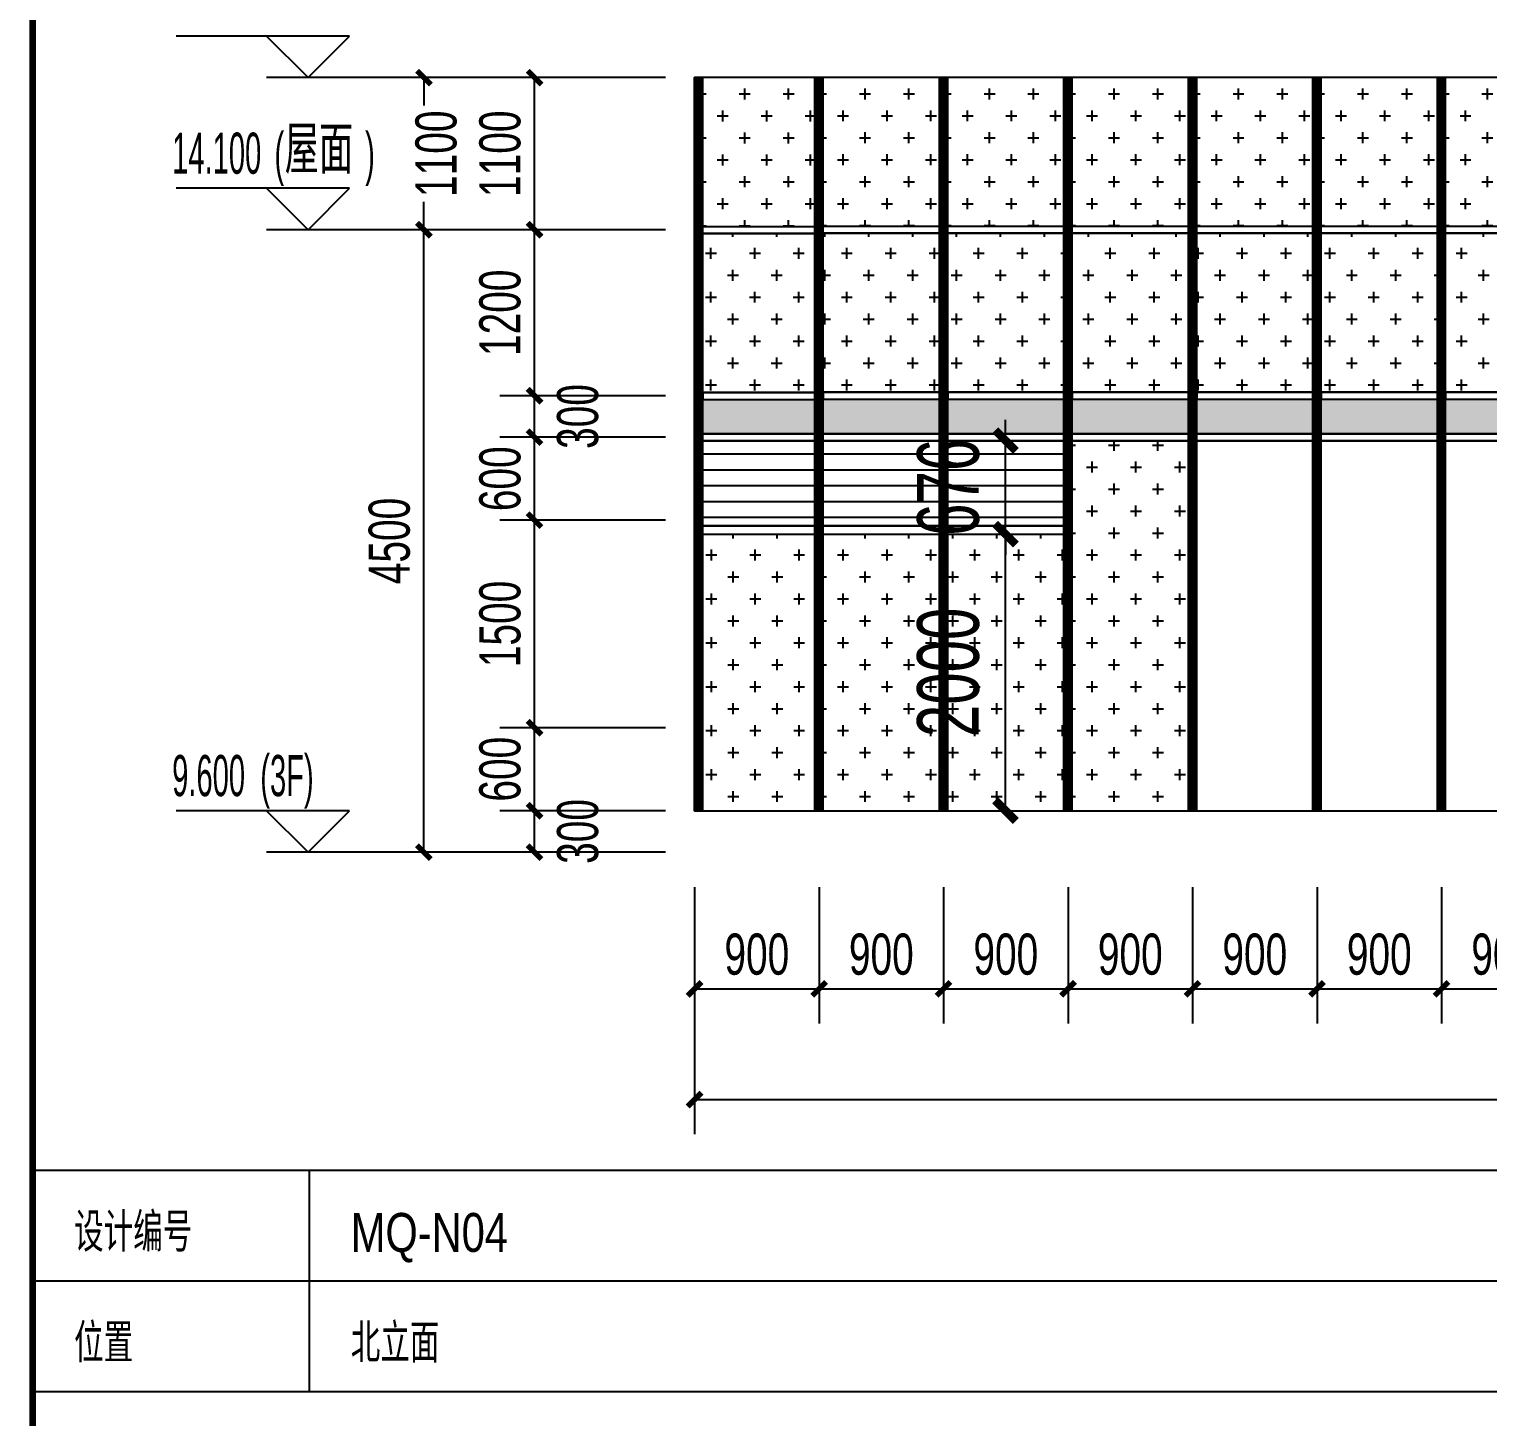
# Model space of a CAD drawing. Extents: x -483182 to 812890, y -390528 to -214858.
# Drawn here: x -207405 to -196859, y -320174 to -310142 of the extents above; entities that cross this region are included whole.
import ezdxf

# ---------------------------------------------------------------- set-up
doc = ezdxf.new("R2010")
doc.units = 0
doc.header["$LTSCALE"] = 1000
doc.header["$MEASUREMENT"] = 0
doc.linetypes.add('ACAD_ISO05W100', pattern=[34, 24, -3, 0.5, -3, 0.5, -3])
for name, color, linetype in [('01-标注_尺寸', 124, 'Continuous'), ('01-标注_标高', 200, 'Continuous'), ('01-标注_轴线坐标', 132, 'Continuous'), ('02-TEXT_标注', 130, 'Continuous'), ('05-填充_156', 156, 'Continuous'), ('05-填充_168', 168, 'Continuous'), ('05-填充_18', 18, 'Continuous'), ('A-0-图名图例', 2, 'Continuous'), ('A-C_幕墙龙骨', 133, 'Continuous'), ('A-C_窗', 140, 'Continuous'), ('外墙百叶', 162, 'Continuous')]:
    doc.layers.add(name, color=color, linetype=linetype)
doc.styles.add('_TCH_DIM', font='ros.shx', dxfattribs={"width": 0.75, "bigfont": 'jd.shx'})
doc.styles.add('_TCH_DIM_T3', font='ros.shx', dxfattribs={"width": 0.705882, "bigfont": 'jd.shx'})
doc.dimstyles.new('_TCH_ARCH&&100', dxfattribs={"dimtxt": 297.5, "dimasz": 100, "dimexe": 250, "dimexo": 300, "dimgap": 100, "dimtad": 1, "dimdec": 0, "dimzin": 0, "dimdsep": 46, "dimtxsty": '_TCH_DIM_T3', "dimblk": 'ARCHTICK', "dimcen": 0.09, "dimclrt": 7, "dimazin": 2, "dimtfac": 1, "dimtdec": 0, "dimtix": 1, "dimtmove": 2, "dimatfit": 3, "dimfxl": 0, "dimtolj": 1, "dimtzin": 0, "dimarcsym": 0})
doc.dimstyles.new('_TCH_ARCH&&150', dxfattribs={"dimtxt": 446.25, "dimasz": 150, "dimexe": 375, "dimexo": 450, "dimgap": 189.375, "dimtad": 1, "dimdec": 0, "dimzin": 0, "dimdsep": 46, "dimtxsty": '_TCH_DIM_T3', "dimblk": 'ARCHTICK', "dimcen": 0.09, "dimclrt": 7, "dimazin": 2, "dimtfac": 1, "dimtdec": 0, "dimtix": 1, "dimtmove": 2, "dimatfit": 3, "dimfxl": 0, "dimtolj": 1, "dimtzin": 0, "dimarcsym": 0})
pattern_1 = [(0, (-389044, 354870.43), (158.75, 158.75), [79.375, -238.125]), (90, (-389004.31, 354830.74), (-158.75, 158.75), [79.375, -238.125])]
pattern_2 = [(0, (-387244, 354870.43), (158.75, 158.75), [79.375, -238.125]), (90, (-387204.31, 354830.74), (-158.75, 158.75), [79.375, -238.125])]
pattern_3 = [(0, (-389044, 354870.43), (0, 114.3), [])]

# ---------------------------------------------------------------- blocks, each defined once
blk = doc.blocks.new('*U337')
at = {"layer": '05-填充_156'}
h = blk.add_hatch(dxfattribs=at)
h.set_pattern_fill('CROSS', color=136, scale=100)
h.set_pattern_definition([(0, (-32177, 313554.43), (158.75, 158.75), [79.375, -238.125]), (90, (-32137.32, 313514.74), (-158.75, 158.75), [79.375, -238.125])])
h.paths.add_polyline_path([(0, 1500), (810, 1500), (810, 350), (0, 350)])
at = {"layer": '05-填充_168'}
h = blk.add_hatch(color=256, dxfattribs=at)
h.dxf.hatch_style = 1
h.paths.add_polyline_path([(0, 300), (810, 300), (810, 50), (0, 50)])
for points in [[(0, 1550), (810, 1550)], [(0, 1500), (810, 1500)], [(0, 350), (810, 350)], [(0, 300), (810, 300)], [(0, 50), (810, 50)], [(0, 0), (810, 0)]]:
    blk.add_lwpolyline(points)
for points in [[(810, 1500), (0, 1500), (0, 1550), (810, 1550)], [(0, 1500), (810, 1500), (810, 350), (0, 350)], [(0, 300), (810, 300), (810, 350), (0, 350)], [(0, 300), (810, 300), (810, 50), (0, 50)], [(810, 0), (0, 0), (0, 50), (810, 50)]]:
    blk.add_lwpolyline(points, close=True)
blk = doc.blocks.new('*U31')
at = {"layer": '05-填充_156'}
h = blk.add_hatch(dxfattribs=at)
h.set_pattern_fill('CROSS', color=136, scale=100)
h.set_pattern_definition([(0, (-32147, 313554.43), (158.75, 158.75), [79.375, -238.125]), (90, (-32107.32, 313514.74), (-158.75, 158.75), [79.375, -238.125])])
h.paths.add_polyline_path([(0, 1500), (840, 1500), (840, 350), (0, 350)])
at = {"layer": '05-填充_168'}
h = blk.add_hatch(color=256, dxfattribs=at)
h.dxf.hatch_style = 1
h.paths.add_polyline_path([(0, 300), (840, 300), (840, 50), (0, 50)])
for points in [[(0, 1550), (840, 1550)], [(0, 1500), (840, 1500)], [(0, 350), (840, 350)], [(0, 300), (840, 300)], [(0, 50), (840, 50)], [(0, 0), (840, 0)]]:
    blk.add_lwpolyline(points)
for points in [[(840, 1500), (0, 1500), (0, 1550), (840, 1550)], [(0, 1500), (840, 1500), (840, 350), (0, 350)], [(0, 300), (840, 300), (840, 350), (0, 350)], [(0, 300), (840, 300), (840, 50), (0, 50)], [(840, 0), (0, 0), (0, 50), (840, 50)]]:
    blk.add_lwpolyline(points, close=True)
blk = doc.blocks.new('jhdgjuyt')
at = {"layer": '05-填充_156'}
h = blk.add_hatch(dxfattribs=at)
h.set_pattern_fill('CROSS', color=136, scale=100)
h.set_pattern_definition([(0, (-389914, 354869.74), (158.75, 158.75), [79.375, -238.125]), (90, (-389874.31, 354830.05), (-158.75, 158.75), [79.375, -238.125])])
h.paths.add_polyline_path([(870, 5299), (60, 5299), (60, 4225), (870, 4225)])
h = blk.add_hatch(dxfattribs=at)
h.set_pattern_fill('CROSS', color=136, scale=100)
h.set_pattern_definition(pattern_1)
h.paths.add_polyline_path([(1770, 5300), (930, 5300), (930, 4226), (1770, 4226)])
h = blk.add_hatch(dxfattribs=at)
h.set_pattern_fill('CROSS', color=136, scale=100)
h.set_pattern_definition([(0, (-388144, 354870.43), (158.75, 158.75), [79.375, -238.125]), (90, (-388104.31, 354830.74), (-158.75, 158.75), [79.375, -238.125])])
h.paths.add_polyline_path([(2670, 5300), (1830, 5300), (1830, 4226), (2670, 4226)])
h = blk.add_hatch(dxfattribs=at)
h.set_pattern_fill('CROSS', color=136, scale=100)
h.set_pattern_definition(pattern_2)
h.paths.add_polyline_path([(3570, 5300), (2730, 5300), (2730, 4226), (3570, 4226)])
h = blk.add_hatch(dxfattribs=at)
h.set_pattern_fill('CROSS', color=136, scale=100)
h.set_pattern_definition([(0, (-386344, 354870.43), (158.75, 158.75), [79.375, -238.125]), (90, (-386304.31, 354830.74), (-158.75, 158.75), [79.375, -238.125])])
h.paths.add_polyline_path([(4470, 5300), (3630, 5300), (3630, 4226), (4470, 4226)])
h = blk.add_hatch(dxfattribs=at)
h.set_pattern_fill('CROSS', color=136, scale=100)
h.set_pattern_definition([(0, (-385444, 354870.43), (158.75, 158.75), [79.375, -238.125]), (90, (-385404.31, 354830.74), (-158.75, 158.75), [79.375, -238.125])])
h.paths.add_polyline_path([(5370, 5300), (4530, 5300), (4530, 4226), (5370, 4226)])
h = blk.add_hatch(dxfattribs=at)
h.set_pattern_fill('CROSS', color=136, scale=100)
h.set_pattern_definition([(0, (-384544, 354870.43), (158.75, 158.75), [79.375, -238.125]), (90, (-384504.31, 354830.74), (-158.75, 158.75), [79.375, -238.125])])
h.paths.add_polyline_path([(6270, 5300), (5430, 5300), (5430, 4226), (6270, 4226)])
h = blk.add_hatch(dxfattribs=at)
h.set_pattern_fill('CROSS', color=136, scale=100)
h.set_pattern_definition(pattern_2)
h.paths.add_polyline_path([(2730, 0), (3570, 0), (3570, 2676), (2730, 2676)])
h = blk.add_hatch(dxfattribs=at)
h.set_pattern_fill('CROSS', color=136, scale=100)
h.set_pattern_definition(pattern_1)
h.paths.add_polyline_path([(1830, 0), (2670, 0), (2670, 2000), (1830, 2000)])
h.paths.add_polyline_path([(930, 0), (1770, 0), (1770, 2000), (930, 2000)])
h.paths.add_polyline_path([(60, 0), (870, 0), (870, 2000), (60, 2000)])
at = {"layer": '外墙百叶'}
h = blk.add_hatch(dxfattribs=at)
h.set_pattern_fill('LINE', color=256, scale=120)
h.set_pattern_definition(pattern_3)
h.paths.add_polyline_path([(60, 2674), (870, 2674), (870, 2059), (60, 2059)])
h = blk.add_hatch(dxfattribs=at)
h.set_pattern_fill('LINE', color=256, scale=120)
h.set_pattern_definition(pattern_3)
h.paths.add_polyline_path([(930, 2675), (1770, 2675), (1770, 2060), (930, 2060)])
h = blk.add_hatch(dxfattribs=at)
h.set_pattern_fill('LINE', color=256, scale=120)
h.set_pattern_definition(pattern_3)
h.paths.add_polyline_path([(1830, 2675), (2670, 2675), (2670, 2060), (1830, 2060)])
at = {"layer": '05-填充_18', "const_width": 60}
for points in [[(30, 0), (30, 5300)], [(900, 0), (900, 5300)], [(1800, 0), (1800, 5300)], [(2700, 0), (2700, 5300)], [(3600, 0), (3600, 5300)], [(4500, 0), (4500, 5300)], [(5400, 0), (5400, 5300)]]:
    blk.add_lwpolyline(points, dxfattribs=at)
at = {"layer": 'A-C_幕墙龙骨'}
for points in [[(0, 0), (0, 5300)], [(60, 0), (60, 5300)], [(870, 0), (870, 5300)], [(930, 0), (930, 5300)], [(1770, 0), (1770, 5300)], [(1830, 0), (1830, 5300)], [(2670, 0), (2670, 5300)], [(2730, 0), (2730, 5300)], [(3570, 0), (3570, 5300)], [(3630, 0), (3630, 5300)], [(4470, 0), (4470, 5300)], [(4530, 0), (4530, 5300)], [(5370, 0), (5370, 5300)], [(5430, 0), (5430, 5300)]]:
    blk.add_lwpolyline(points, dxfattribs=at)
at = {"layer": 'A-C_窗'}
for p, q in [((60, 2060), (870, 2060)), ((930, 2060), (1770, 2060)), ((1830, 2060), (2670, 2060)), ((60, 2000), (870, 2000)), ((930, 2000), (1770, 2000)), ((1830, 2000), (2670, 2000))]:
    blk.add_line(p, q, dxfattribs=at)
for points in [[(17255, 0), (17255, 5300), (0, 5300), (0, 0), (17255, 0)], [(870, 0), (930, 0)], [(1770, 0), (1830, 0)], [(2670, 0), (2730, 0)], [(3570, 0), (3630, 0)], [(4470, 0), (4530, 0)], [(5370, 0), (5430, 0)]]:
    blk.add_lwpolyline(points, dxfattribs=at)
at = {"layer": '外墙百叶'}
for points in [[(60, 2674), (870, 2674), (870, 2059), (60, 2059)], [(930, 2675), (1770, 2675), (1770, 2060), (930, 2060)], [(1830, 2675), (2670, 2675), (2670, 2060), (1830, 2060)]]:
    blk.add_lwpolyline(points, close=True, dxfattribs=at)
at = {"layer": 'A-C_窗'}
for name, p in [('*U337', (60, 2674)), ('*U31', (930, 2675)), ('*U31', (1830, 2675)), ('*U31', (2730, 2675)), ('*U31', (3630, 2675)), ('*U31', (4530, 2675)), ('*U31', (5430, 2675))]:
    blk.add_blockref(name, p, dxfattribs=at)
blk = doc.blocks.new('图框-A1')
at = {"const_width": 0.5}
blk.add_lwpolyline([(766, 584), (25, 584), (25, 10), (766, 10)], close=True, dxfattribs=at)
blk = doc.blocks.new('_ArchTick')
at = {"color": 0, "linetype": 'ByBlock', "const_width": 0.4}
blk.add_lwpolyline([(-0.5, -0.5), (0.5, 0.5)], dxfattribs=at)
blk = doc.blocks.new('*D1598')
at = {"layer": '01-标注_尺寸', "color": 0, "lineweight": -2, "transparency": 16777216}
for p, q in [((-197194, -316346), (-197194, -317330)), ((-196294, -316346), (-196294, -317330)), ((-197194, -317080), (-196294, -317080))]:
    blk.add_line(p, q, dxfattribs=at)
at = {"layer": 'Defpoints', "color": 0, "transparency": 16777216}
for p in [(-197194, -316046), (-196294, -316046), (-196294, -317080)]:
    blk.add_point(p, dxfattribs=at)
at = {"layer": '01-标注_尺寸', "color": 0, "lineweight": -2, "transparency": 16777216, "xscale": 100, "yscale": 100, "zscale": 100, "rotation": 180}
blk.add_blockref('_ArchTick', (-197194, -317080), dxfattribs=at)
at = {"layer": '01-标注_尺寸', "color": 0, "lineweight": -2, "transparency": 16777216, "xscale": 100, "yscale": 100, "zscale": 100}
blk.add_blockref('_ArchTick', (-196294, -317080), dxfattribs=at)
at = {"layer": '01-标注_尺寸', "color": 7, "transparency": 16777216, "insert": (-196744, -316831), "char_height": 297.5, "attachment_point": 5, "style": '_TCH_DIM_T3'}
blk.add_mtext('\\A1;900', dxfattribs=at)
blk = doc.blocks.new('*D1599')
at = {"layer": '01-标注_尺寸', "color": 0, "lineweight": -2, "transparency": 16777216}
for p, q in [((-198094, -316346), (-198094, -317330)), ((-197194, -316346), (-197194, -317330)), ((-198094, -317080), (-197194, -317080))]:
    blk.add_line(p, q, dxfattribs=at)
at = {"layer": 'Defpoints', "color": 0, "transparency": 16777216}
for p in [(-198094, -316046), (-197194, -316046), (-197194, -317080)]:
    blk.add_point(p, dxfattribs=at)
at = {"layer": '01-标注_尺寸', "color": 0, "lineweight": -2, "transparency": 16777216, "xscale": 100, "yscale": 100, "zscale": 100, "rotation": 180}
blk.add_blockref('_ArchTick', (-198094, -317080), dxfattribs=at)
at = {"layer": '01-标注_尺寸', "color": 0, "lineweight": -2, "transparency": 16777216, "xscale": 100, "yscale": 100, "zscale": 100}
blk.add_blockref('_ArchTick', (-197194, -317080), dxfattribs=at)
at = {"layer": '01-标注_尺寸', "color": 7, "transparency": 16777216, "insert": (-197644, -316831), "char_height": 297.5, "attachment_point": 5, "style": '_TCH_DIM_T3'}
blk.add_mtext('\\A1;900', dxfattribs=at)
blk = doc.blocks.new('*D1600')
at = {"layer": '01-标注_尺寸', "color": 0, "lineweight": -2, "transparency": 16777216}
for p, q in [((-198994, -316346), (-198994, -317330)), ((-198094, -316346), (-198094, -317330)), ((-198994, -317080), (-198094, -317080))]:
    blk.add_line(p, q, dxfattribs=at)
at = {"layer": 'Defpoints', "color": 0, "transparency": 16777216}
for p in [(-198994, -316046), (-198094, -316046), (-198094, -317080)]:
    blk.add_point(p, dxfattribs=at)
at = {"layer": '01-标注_尺寸', "color": 0, "lineweight": -2, "transparency": 16777216, "xscale": 100, "yscale": 100, "zscale": 100, "rotation": 180}
blk.add_blockref('_ArchTick', (-198994, -317080), dxfattribs=at)
at = {"layer": '01-标注_尺寸', "color": 0, "lineweight": -2, "transparency": 16777216, "xscale": 100, "yscale": 100, "zscale": 100}
blk.add_blockref('_ArchTick', (-198094, -317080), dxfattribs=at)
at = {"layer": '01-标注_尺寸', "color": 7, "transparency": 16777216, "insert": (-198544, -316831), "char_height": 297.5, "attachment_point": 5, "style": '_TCH_DIM_T3'}
blk.add_mtext('\\A1;900', dxfattribs=at)
blk = doc.blocks.new('*D1601')
at = {"layer": '01-标注_尺寸', "color": 0, "lineweight": -2, "transparency": 16777216}
for p, q in [((-199894, -316346), (-199894, -317330)), ((-198994, -316346), (-198994, -317330)), ((-199894, -317080), (-198994, -317080))]:
    blk.add_line(p, q, dxfattribs=at)
at = {"layer": 'Defpoints', "color": 0, "transparency": 16777216}
for p in [(-199894, -316046), (-198994, -316046), (-198994, -317080)]:
    blk.add_point(p, dxfattribs=at)
at = {"layer": '01-标注_尺寸', "color": 0, "lineweight": -2, "transparency": 16777216, "xscale": 100, "yscale": 100, "zscale": 100, "rotation": 180}
blk.add_blockref('_ArchTick', (-199894, -317080), dxfattribs=at)
at = {"layer": '01-标注_尺寸', "color": 0, "lineweight": -2, "transparency": 16777216, "xscale": 100, "yscale": 100, "zscale": 100}
blk.add_blockref('_ArchTick', (-198994, -317080), dxfattribs=at)
at = {"layer": '01-标注_尺寸', "color": 7, "transparency": 16777216, "insert": (-199444, -316831), "char_height": 297.5, "attachment_point": 5, "style": '_TCH_DIM_T3'}
blk.add_mtext('\\A1;900', dxfattribs=at)
blk = doc.blocks.new('*D1602')
at = {"layer": '01-标注_尺寸', "color": 0, "lineweight": -2, "transparency": 16777216}
for p, q in [((-200794, -316346), (-200794, -317330)), ((-199894, -316346), (-199894, -317330)), ((-200794, -317080), (-199894, -317080))]:
    blk.add_line(p, q, dxfattribs=at)
at = {"layer": 'Defpoints', "color": 0, "transparency": 16777216}
for p in [(-200794, -316046), (-199894, -316046), (-199894, -317080)]:
    blk.add_point(p, dxfattribs=at)
at = {"layer": '01-标注_尺寸', "color": 0, "lineweight": -2, "transparency": 16777216, "xscale": 100, "yscale": 100, "zscale": 100, "rotation": 180}
blk.add_blockref('_ArchTick', (-200794, -317080), dxfattribs=at)
at = {"layer": '01-标注_尺寸', "color": 0, "lineweight": -2, "transparency": 16777216, "xscale": 100, "yscale": 100, "zscale": 100}
blk.add_blockref('_ArchTick', (-199894, -317080), dxfattribs=at)
at = {"layer": '01-标注_尺寸', "color": 7, "transparency": 16777216, "insert": (-200344, -316831), "char_height": 297.5, "attachment_point": 5, "style": '_TCH_DIM_T3'}
blk.add_mtext('\\A1;900', dxfattribs=at)
blk = doc.blocks.new('*D1603')
at = {"layer": '01-标注_尺寸', "color": 0, "lineweight": -2, "transparency": 16777216}
for p, q in [((-201694, -316346), (-201694, -317330)), ((-200794, -316346), (-200794, -317330)), ((-201694, -317080), (-200794, -317080))]:
    blk.add_line(p, q, dxfattribs=at)
at = {"layer": 'Defpoints', "color": 0, "transparency": 16777216}
for p in [(-201694, -316046), (-200794, -316046), (-200794, -317080)]:
    blk.add_point(p, dxfattribs=at)
at = {"layer": '01-标注_尺寸', "color": 0, "lineweight": -2, "transparency": 16777216, "xscale": 100, "yscale": 100, "zscale": 100, "rotation": 180}
blk.add_blockref('_ArchTick', (-201694, -317080), dxfattribs=at)
at = {"layer": '01-标注_尺寸', "color": 0, "lineweight": -2, "transparency": 16777216, "xscale": 100, "yscale": 100, "zscale": 100}
blk.add_blockref('_ArchTick', (-200794, -317080), dxfattribs=at)
at = {"layer": '01-标注_尺寸', "color": 7, "transparency": 16777216, "insert": (-201244, -316831), "char_height": 297.5, "attachment_point": 5, "style": '_TCH_DIM_T3'}
blk.add_mtext('\\A1;900', dxfattribs=at)
blk = doc.blocks.new('*D1604')
at = {"layer": '01-标注_尺寸', "color": 0, "lineweight": -2, "transparency": 16777216}
for p, q in [((-202594, -316346), (-202594, -317330)), ((-201694, -316346), (-201694, -317330)), ((-202594, -317080), (-201694, -317080))]:
    blk.add_line(p, q, dxfattribs=at)
at = {"layer": 'Defpoints', "color": 0, "transparency": 16777216}
for p in [(-202594, -316046), (-201694, -316046), (-201694, -317080)]:
    blk.add_point(p, dxfattribs=at)
at = {"layer": '01-标注_尺寸', "color": 0, "lineweight": -2, "transparency": 16777216, "xscale": 100, "yscale": 100, "zscale": 100, "rotation": 180}
blk.add_blockref('_ArchTick', (-202594, -317080), dxfattribs=at)
at = {"layer": '01-标注_尺寸', "color": 0, "lineweight": -2, "transparency": 16777216, "xscale": 100, "yscale": 100, "zscale": 100}
blk.add_blockref('_ArchTick', (-201694, -317080), dxfattribs=at)
at = {"layer": '01-标注_尺寸', "color": 7, "transparency": 16777216, "insert": (-202144, -316831), "char_height": 297.5, "attachment_point": 5, "style": '_TCH_DIM_T3'}
blk.add_mtext('\\A1;900', dxfattribs=at)
blk = doc.blocks.new('*D1605')
at = {"layer": '01-标注_尺寸', "color": 0, "lineweight": -2, "transparency": 16777216}
for p, q in [((-202594, -316646), (-202594, -318130)), ((-185339, -316646), (-185339, -318130)), ((-202594, -317880), (-185339, -317880))]:
    blk.add_line(p, q, dxfattribs=at)
at = {"layer": 'Defpoints', "color": 0, "transparency": 16777216}
for p in [(-202594, -316346), (-185339, -316346), (-185339, -317880)]:
    blk.add_point(p, dxfattribs=at)
at = {"layer": '01-标注_尺寸', "color": 0, "lineweight": -2, "transparency": 16777216, "xscale": 100, "yscale": 100, "zscale": 100, "rotation": 180}
blk.add_blockref('_ArchTick', (-202594, -317880), dxfattribs=at)
at = {"layer": '01-标注_尺寸', "color": 0, "lineweight": -2, "transparency": 16777216, "xscale": 100, "yscale": 100, "zscale": 100}
blk.add_blockref('_ArchTick', (-185339, -317880), dxfattribs=at)
at = {"layer": '01-标注_尺寸', "color": 7, "transparency": 16777216, "insert": (-193967, -317631), "char_height": 297.5, "attachment_point": 5, "style": '_TCH_DIM_T3'}
blk.add_mtext('\\A1;17255', dxfattribs=at)
blk = doc.blocks.new('*D1978')
at = {"layer": '01-标注_轴线坐标', "color": 0, "lineweight": -2, "transparency": 16777216}
for p, q in [((-203476, -311592), (-204801, -311592)), ((-204551, -316092), (-204551, -311592)), ((-203476, -316092), (-204801, -316092))]:
    blk.add_line(p, q, dxfattribs=at)
at = {"layer": 'Defpoints', "color": 0, "transparency": 16777216}
for p in [(-204551, -311592), (-203176, -311592), (-203176, -316092)]:
    blk.add_point(p, dxfattribs=at)
at = {"layer": '01-标注_轴线坐标', "color": 0, "lineweight": -2, "transparency": 16777216, "xscale": 100, "yscale": 100, "zscale": 100}
for p, rotation in [((-204551, -311592), 90), ((-204551, -316092), 270)]:
    blk.add_blockref('_ArchTick', p, dxfattribs=dict(at, rotation=rotation))
at = {"layer": '01-标注_轴线坐标', "color": 7, "transparency": 16777216, "insert": (-204800, -313842), "char_height": 297.5, "attachment_point": 5, "rotation": 90, "style": '_TCH_DIM_T3'}
blk.add_mtext('\\A1;4500', dxfattribs=at)
blk = doc.blocks.new('*D1979')
at = {"layer": '01-标注_轴线坐标', "color": 0, "lineweight": -2, "transparency": 16777216}
for p, q in [((-203476, -310492), (-204801, -310492)), ((-204551, -310492), (-204551, -310693)), ((-204551, -311592), (-204551, -311390)), ((-203476, -311592), (-204801, -311592))]:
    blk.add_line(p, q, dxfattribs=at)
at = {"layer": 'Defpoints', "color": 0, "transparency": 16777216}
for p in [(-204551, -310492), (-203176, -310492), (-203176, -311592)]:
    blk.add_point(p, dxfattribs=at)
at = {"layer": '01-标注_轴线坐标', "color": 0, "lineweight": -2, "transparency": 16777216, "xscale": 100, "yscale": 100, "zscale": 100}
for p, rotation in [((-204551, -310492), 90), ((-204551, -311592), 270)]:
    blk.add_blockref('_ArchTick', p, dxfattribs=dict(at, rotation=rotation))
at = {"layer": '01-标注_轴线坐标', "color": 7, "transparency": 16777216, "insert": (-204462, -311042), "char_height": 297.5, "attachment_point": 5, "rotation": 90, "style": '_TCH_DIM_T3'}
blk.add_mtext('\\A1;1100', dxfattribs=at)
blk = doc.blocks.new('*D1980')
at = {"layer": '01-标注_尺寸', "color": 0, "lineweight": -2, "transparency": 16777216}
for p, q in [((-202804, -315792), (-204001, -315792)), ((-203751, -316092), (-203751, -315792)), ((-202804, -316092), (-204001, -316092))]:
    blk.add_line(p, q, dxfattribs=at)
at = {"layer": 'Defpoints', "color": 0, "transparency": 16777216}
for p in [(-203751, -315792), (-202504, -315792), (-202504, -316092)]:
    blk.add_point(p, dxfattribs=at)
at = {"layer": '01-标注_尺寸', "color": 0, "lineweight": -2, "transparency": 16777216, "xscale": 100, "yscale": 100, "zscale": 100}
for p, rotation in [((-203751, -315792), 90), ((-203751, -316092), 270)]:
    blk.add_blockref('_ArchTick', p, dxfattribs=dict(at, rotation=rotation))
at = {"layer": '01-标注_尺寸', "color": 7, "transparency": 16777216, "insert": (-203438, -315942), "char_height": 297.5, "attachment_point": 5, "rotation": 90, "style": '_TCH_DIM_T3'}
blk.add_mtext('\\A1;300', dxfattribs=at)
blk = doc.blocks.new('*D1981')
at = {"layer": '01-标注_尺寸', "color": 0, "lineweight": -2, "transparency": 16777216}
for p, q in [((-202804, -315192), (-204001, -315192)), ((-203751, -315792), (-203751, -315192)), ((-202804, -315792), (-204001, -315792))]:
    blk.add_line(p, q, dxfattribs=at)
at = {"layer": 'Defpoints', "color": 0, "transparency": 16777216}
for p in [(-203751, -315192), (-202504, -315192), (-202504, -315792)]:
    blk.add_point(p, dxfattribs=at)
at = {"layer": '01-标注_尺寸', "color": 0, "lineweight": -2, "transparency": 16777216, "xscale": 100, "yscale": 100, "zscale": 100}
for p, rotation in [((-203751, -315192), 90), ((-203751, -315792), 270)]:
    blk.add_blockref('_ArchTick', p, dxfattribs=dict(at, rotation=rotation))
at = {"layer": '01-标注_尺寸', "color": 7, "transparency": 16777216, "insert": (-204000, -315492), "char_height": 297.5, "attachment_point": 5, "rotation": 90, "style": '_TCH_DIM_T3'}
blk.add_mtext('\\A1;600', dxfattribs=at)
blk = doc.blocks.new('*D1982')
at = {"layer": '01-标注_尺寸', "color": 0, "lineweight": -2, "transparency": 16777216}
for p, q in [((-202804, -313692), (-204001, -313692)), ((-203751, -315192), (-203751, -313692)), ((-202804, -315192), (-204001, -315192))]:
    blk.add_line(p, q, dxfattribs=at)
at = {"layer": 'Defpoints', "color": 0, "transparency": 16777216}
for p in [(-203751, -313692), (-202504, -313692), (-202504, -315192)]:
    blk.add_point(p, dxfattribs=at)
at = {"layer": '01-标注_尺寸', "color": 0, "lineweight": -2, "transparency": 16777216, "xscale": 100, "yscale": 100, "zscale": 100}
for p, rotation in [((-203751, -313692), 90), ((-203751, -315192), 270)]:
    blk.add_blockref('_ArchTick', p, dxfattribs=dict(at, rotation=rotation))
at = {"layer": '01-标注_尺寸', "color": 7, "transparency": 16777216, "insert": (-204000, -314442), "char_height": 297.5, "attachment_point": 5, "rotation": 90, "style": '_TCH_DIM_T3'}
blk.add_mtext('\\A1;1500', dxfattribs=at)
blk = doc.blocks.new('*D1983')
at = {"layer": '01-标注_尺寸', "color": 0, "lineweight": -2, "transparency": 16777216}
for p, q in [((-202804, -313092), (-204001, -313092)), ((-203751, -313692), (-203751, -313092)), ((-202804, -313692), (-204001, -313692))]:
    blk.add_line(p, q, dxfattribs=at)
at = {"layer": 'Defpoints', "color": 0, "transparency": 16777216}
for p in [(-203751, -313092), (-202504, -313092), (-202504, -313692)]:
    blk.add_point(p, dxfattribs=at)
at = {"layer": '01-标注_尺寸', "color": 0, "lineweight": -2, "transparency": 16777216, "xscale": 100, "yscale": 100, "zscale": 100}
for p, rotation in [((-203751, -313092), 90), ((-203751, -313692), 270)]:
    blk.add_blockref('_ArchTick', p, dxfattribs=dict(at, rotation=rotation))
at = {"layer": '01-标注_尺寸', "color": 7, "transparency": 16777216, "insert": (-204000, -313392), "char_height": 297.5, "attachment_point": 5, "rotation": 90, "style": '_TCH_DIM_T3'}
blk.add_mtext('\\A1;600', dxfattribs=at)
blk = doc.blocks.new('*D1984')
at = {"layer": '01-标注_尺寸', "color": 0, "lineweight": -2, "transparency": 16777216}
for p, q in [((-202804, -312792), (-204001, -312792)), ((-203751, -313092), (-203751, -312792)), ((-202804, -313092), (-204001, -313092))]:
    blk.add_line(p, q, dxfattribs=at)
at = {"layer": 'Defpoints', "color": 0, "transparency": 16777216}
for p in [(-203751, -312792), (-202504, -312792), (-202504, -313092)]:
    blk.add_point(p, dxfattribs=at)
at = {"layer": '01-标注_尺寸', "color": 0, "lineweight": -2, "transparency": 16777216, "xscale": 100, "yscale": 100, "zscale": 100}
for p, rotation in [((-203751, -312792), 90), ((-203751, -313092), 270)]:
    blk.add_blockref('_ArchTick', p, dxfattribs=dict(at, rotation=rotation))
at = {"layer": '01-标注_尺寸', "color": 7, "transparency": 16777216, "insert": (-203438, -312942), "char_height": 297.5, "attachment_point": 5, "rotation": 90, "style": '_TCH_DIM_T3'}
blk.add_mtext('\\A1;300', dxfattribs=at)
blk = doc.blocks.new('*D1985')
at = {"layer": '01-标注_尺寸', "color": 0, "lineweight": -2, "transparency": 16777216}
for p, q in [((-202804, -311592), (-204001, -311592)), ((-203751, -312792), (-203751, -311592)), ((-202804, -312792), (-204001, -312792))]:
    blk.add_line(p, q, dxfattribs=at)
at = {"layer": 'Defpoints', "color": 0, "transparency": 16777216}
for p in [(-203751, -311592), (-202504, -311592), (-202504, -312792)]:
    blk.add_point(p, dxfattribs=at)
at = {"layer": '01-标注_尺寸', "color": 0, "lineweight": -2, "transparency": 16777216, "xscale": 100, "yscale": 100, "zscale": 100}
for p, rotation in [((-203751, -311592), 90), ((-203751, -312792), 270)]:
    blk.add_blockref('_ArchTick', p, dxfattribs=dict(at, rotation=rotation))
at = {"layer": '01-标注_尺寸', "color": 7, "transparency": 16777216, "insert": (-204000, -312192), "char_height": 297.5, "attachment_point": 5, "rotation": 90, "style": '_TCH_DIM_T3'}
blk.add_mtext('\\A1;1200', dxfattribs=at)
blk = doc.blocks.new('*D1986')
at = {"layer": '01-标注_尺寸', "color": 0, "lineweight": -2, "transparency": 16777216}
for p, q in [((-202804, -310492), (-204001, -310492)), ((-203751, -311592), (-203751, -310492)), ((-202804, -311592), (-204001, -311592))]:
    blk.add_line(p, q, dxfattribs=at)
at = {"layer": 'Defpoints', "color": 0, "transparency": 16777216}
for p in [(-203751, -310492), (-202504, -310492), (-202504, -311592)]:
    blk.add_point(p, dxfattribs=at)
at = {"layer": '01-标注_尺寸', "color": 0, "lineweight": -2, "transparency": 16777216, "xscale": 100, "yscale": 100, "zscale": 100}
for p, rotation in [((-203751, -310492), 90), ((-203751, -311592), 270)]:
    blk.add_blockref('_ArchTick', p, dxfattribs=dict(at, rotation=rotation))
at = {"layer": '01-标注_尺寸', "color": 7, "transparency": 16777216, "insert": (-204000, -311042), "char_height": 297.5, "attachment_point": 5, "rotation": 90, "style": '_TCH_DIM_T3'}
blk.add_mtext('\\A1;1100', dxfattribs=at)
blk = doc.blocks.new('*D2230')
at = {"layer": '01-标注_尺寸', "color": 0, "lineweight": -2, "transparency": 16777216}
for p, q in [((-200346, -313116), (-200346, -312966)), ((-200794, -313116), (-199971, -313116)), ((-200346, -313792), (-200346, -313116)), ((-200794, -313792), (-199971, -313792)), ((-200346, -313792), (-200346, -313942))]:
    blk.add_line(p, q, dxfattribs=at)
at = {"layer": 'Defpoints', "color": 0, "transparency": 16777216}
for p in [(-201244, -313116), (-200346, -313116), (-201244, -313792)]:
    blk.add_point(p, dxfattribs=at)
at = {"layer": '01-标注_尺寸', "color": 0, "lineweight": -2, "transparency": 16777216, "xscale": 150, "yscale": 150, "zscale": 150}
for p, rotation in [((-200346, -313116), 270), ((-200346, -313792), 90)]:
    blk.add_blockref('_ArchTick', p, dxfattribs=dict(at, rotation=rotation))
at = {"layer": '01-标注_尺寸', "color": 7, "transparency": 16777216, "insert": (-200759, -313454), "char_height": 446.2, "attachment_point": 5, "rotation": 90, "style": '_TCH_DIM_T3'}
blk.add_mtext('\\A1;676', dxfattribs=at)
blk = doc.blocks.new('*D2231')
at = {"layer": '01-标注_尺寸', "color": 0, "lineweight": -2, "transparency": 16777216}
for p, q in [((-200794, -313792), (-199971, -313792)), ((-200346, -315792), (-200346, -313792)), ((-200794, -315792), (-199971, -315792))]:
    blk.add_line(p, q, dxfattribs=at)
at = {"layer": 'Defpoints', "color": 0, "transparency": 16777216}
for p in [(-201244, -313792), (-200346, -313792), (-201244, -315792)]:
    blk.add_point(p, dxfattribs=at)
at = {"layer": '01-标注_尺寸', "color": 0, "lineweight": -2, "transparency": 16777216, "xscale": 150, "yscale": 150, "zscale": 150}
for p, rotation in [((-200346, -313792), 90), ((-200346, -315792), 270)]:
    blk.add_blockref('_ArchTick', p, dxfattribs=dict(at, rotation=rotation))
at = {"layer": '01-标注_尺寸', "color": 7, "transparency": 16777216, "insert": (-200759, -314792), "char_height": 446.2, "attachment_point": 5, "rotation": 90, "style": '_TCH_DIM_T3'}
blk.add_mtext('\\A1;2000', dxfattribs=at)

msp = doc.modelspace()

# ---------------------------------------------------------------- linework, layer by layer
at = {"layer": '01-标注_标高'}
for p, q in [((-205088.7, -310191.9), (-206341.2, -310191.9)), ((-205388.7, -310491.9), (-205688.7, -310191.9)), ((-205388.7, -310491.9), (-205088.7, -310191.9)), ((-204801.2, -310491.9), (-205688.7, -310491.9)), ((-205088.7, -311291.9), (-206341.2, -311291.9)), ((-205388.7, -311591.9), (-205688.7, -311291.9)), ((-205388.7, -311591.9), (-205088.7, -311291.9)), ((-204801.2, -311591.9), (-205688.7, -311591.9)), ((-205088.7, -315791.9), (-206341.2, -315791.9)), ((-205388.7, -316091.9), (-205688.7, -315791.9)), ((-205388.7, -316091.9), (-205088.7, -315791.9)), ((-204801.2, -316091.9), (-205688.7, -316091.9))]:
    msp.add_line(p, q, dxfattribs=at)
at = {"layer": 'A-0-图名图例'}
for p, q in [((-207380, -318391.9), (-160280, -318391.9)), ((-205380, -318391.9), (-205380, -319991.9)), ((-207380, -319191.9), (-160280, -319191.9)), ((-207380, -319991.9), (-160280, -319991.9))]:
    msp.add_line(p, q, dxfattribs=at)

# ---------------------------------------------------------------- block references
at = {"xscale": 100, "yscale": 100, "zscale": 100}
msp.add_blockref('图框-A1', (-209880, -353791.9), dxfattribs=at)
at = {"layer": 'A-C_窗'}
msp.add_blockref('jhdgjuyt', (-202594, -315791.9), dxfattribs=at)

# ---------------------------------------------------------------- texts
at = {"layer": '02-TEXT_标注', "style": '_TCH_DIM'}
for s, height, width, p in [('14.100', 297.5, 0.529412, (-206371.2, -311186.9)), ('(', 297.5, 0.529412, (-205631.4, -311186.9)), ('屋面', 347.29, 0.75, (-205557.9, -311186.9)), (')', 297.5, 0.529412, (-204975.9, -311186.9)), ('9.600', 297.5, 0.529412, (-206371.2, -315686.9)), ('(3F)', 297.5, 0.529412, (-205734, -315686.9))]:
    msp.add_text(s, height=height, dxfattribs=dict(at, width=width)).set_placement(p)
at = {"layer": '02-TEXT_标注', "linetype": 'ACAD_ISO05W100', "style": '_TCH_DIM', "width": 0.8}
for s, p in [('设计编号', (-207080, -318980.4)), ('MQ-N04', (-205080, -318981.9)), ('位置', (-207080, -319781.9)), ('北立面', (-205080, -319781.9))]:
    msp.add_text(s, height=281.25, dxfattribs=at).set_placement(p)

# ---------------------------------------------------------------- dimensions: what is measured, and where the dimension line sits
at = {"layer": '01-标注_尺寸'}
for p1, p2, distance, dimstyle, picture, middle in [((-202503.5, -311591.9), (-202503.5, -310491.9), 1247.7, '_TCH_ARCH&&100', '*D1986', (-203999.9, -311041.9)), ((-202503.5, -312791.9), (-202503.5, -311591.9), 1247.7, '_TCH_ARCH&&100', '*D1985', (-203999.9, -312191.9)), ((-201244, -313791.9), (-201244, -313116.2), -897.8, '_TCH_ARCH&&150', '*D2230', (-200758.7, -313454.1)), ((-202503.5, -313691.9), (-202503.5, -313091.9), 1247.7, '_TCH_ARCH&&100', '*D1983', (-203999.9, -313391.9)), ((-202503.5, -315191.9), (-202503.5, -313691.9), 1247.7, '_TCH_ARCH&&100', '*D1982', (-203999.9, -314441.9)), ((-201244, -315791.9), (-201244, -313791.9), -897.8, '_TCH_ARCH&&150', '*D2231', (-200758.7, -314791.9)), ((-202503.5, -315791.9), (-202503.5, -315191.9), 1247.7, '_TCH_ARCH&&100', '*D1981', (-203999.9, -315491.9)), ((-202594, -316045.9), (-201694, -316045.9), -1034.2, '_TCH_ARCH&&100', '*D1604', (-202144, -316831.4)), ((-201694, -316045.9), (-200794, -316045.9), -1034.2, '_TCH_ARCH&&100', '*D1603', (-201244, -316831.4)), ((-200794, -316045.9), (-199894, -316045.9), -1034.2, '_TCH_ARCH&&100', '*D1602', (-200344, -316831.4)), ((-199894, -316045.9), (-198994, -316045.9), -1034.2, '_TCH_ARCH&&100', '*D1601', (-199444, -316831.4)), ((-198994, -316045.9), (-198094, -316045.9), -1034.2, '_TCH_ARCH&&100', '*D1600', (-198544, -316831.4)), ((-198094, -316045.9), (-197194, -316045.9), -1034.2, '_TCH_ARCH&&100', '*D1599', (-197644, -316831.4)), ((-197194, -316045.9), (-196294, -316045.9), -1034.2, '_TCH_ARCH&&100', '*D1598', (-196744, -316831.4)), ((-202594, -316345.9), (-185339.2, -316345.9), -1534.2, '_TCH_ARCH&&100', '*D1605', (-193966.6, -317631.4))]:
    dim = msp.add_aligned_dim(p1=p1, p2=p2, distance=distance, dimstyle=dimstyle, dxfattribs=at)
    dim.commit()
    dim.dimension.update_dxf_attribs({"geometry": picture, "text_midpoint": middle})
for base, p1, p2, picture, middle in [((-203751.2, -312791.9), (-202503.5, -313091.9), (-202503.5, -312791.9), '*D1984', (-203437.5, -312941.9)), ((-203751.2, -315791.9), (-202503.5, -316091.9), (-202503.5, -315791.9), '*D1980', (-203437.5, -315941.9))]:
    dim = msp.add_linear_dim(base=base, p1=p1, p2=p2, angle=90, dimstyle='_TCH_ARCH&&100', dxfattribs=at)
    dim.commit()
    dim.dimension.update_dxf_attribs({"geometry": picture, "text_midpoint": middle, "dimtype": 161})
at = {"layer": '01-标注_轴线坐标'}
dim = msp.add_linear_dim(base=(-204551.2, -310491.9), p1=(-203176.2, -311591.9), p2=(-203176.2, -310491.9), angle=90, dimstyle='_TCH_ARCH&&100', dxfattribs=at)
dim.commit()
dim.dimension.update_dxf_attribs({"geometry": '*D1979', "text_midpoint": (-204462.5, -311041.9), "dimtype": 161})
dim = msp.add_aligned_dim(p1=(-203176.2, -316091.9), p2=(-203176.2, -311591.9), distance=1375, dimstyle='_TCH_ARCH&&100', dxfattribs=at)
dim.commit()
dim.dimension.update_dxf_attribs({"geometry": '*D1978', "text_midpoint": (-204799.9, -313841.9)})

doc.saveas('drawing.dxf')
